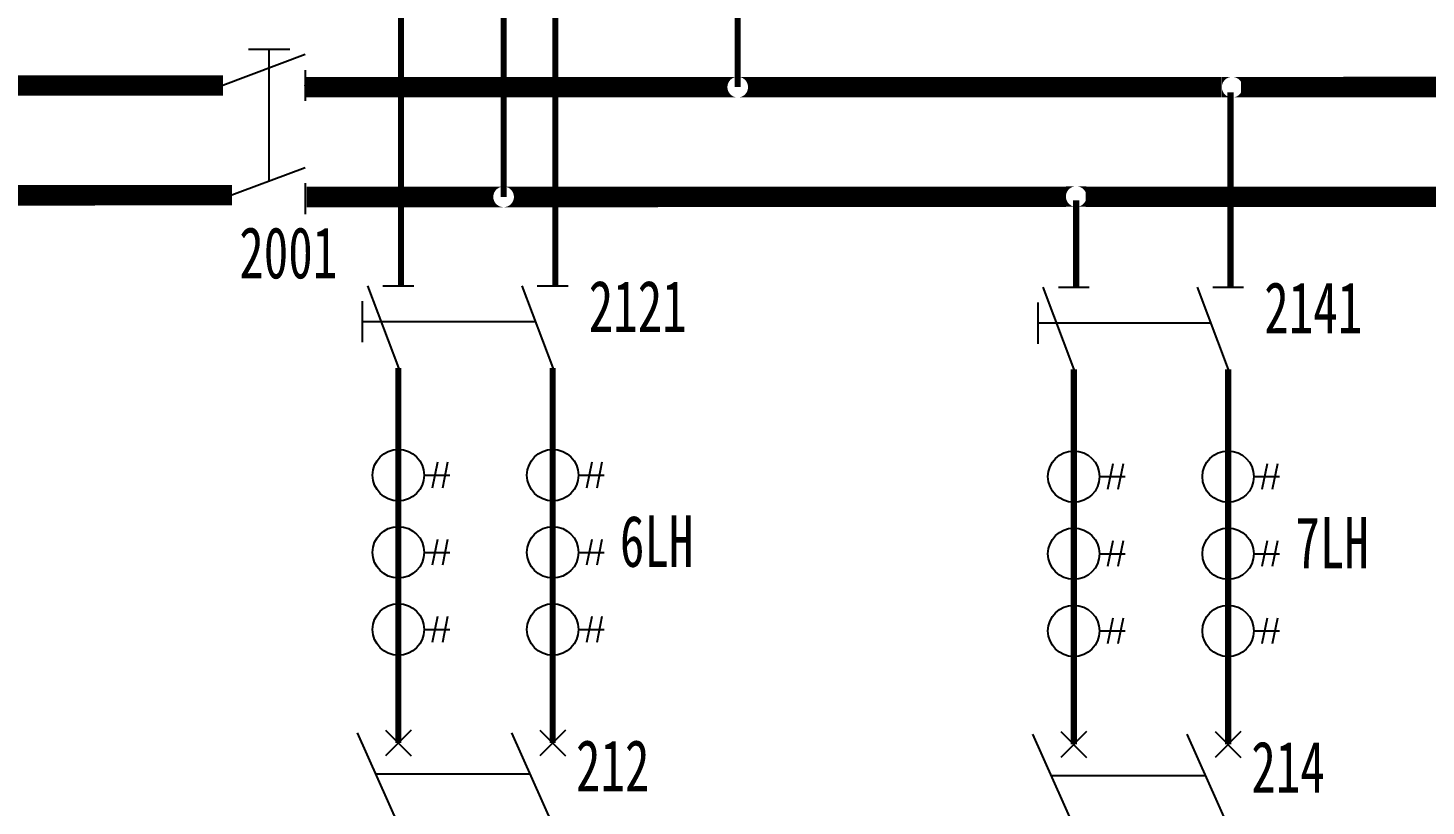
# Model space of a CAD drawing. Header units: millimetres. Extents: x 10667 to 23854, y -3427 to -2899.
# Drawn here: x 15367.5 to 15503.4, y -3233.3 to -3157.6 of the extents above; entities that cross this region are included whole.
import ezdxf

# ---------------------------------------------------------------- set-up
doc = ezdxf.new("R2010")
doc.units = ezdxf.units.MM
doc.header["$LTSCALE"] = 10
for name, color, linetype in [('BLOCK', 3, 'Continuous'), ('TEXT', 2, 'Continuous'), ('设    备', 3, 'Continuous'), ('设备编号', 2, 'Continuous'), ('连 接 线', 1, 'Continuous')]:
    doc.layers.add(name, color=color, linetype=linetype)
doc.styles.add('HZ', font='SimSun.ttf', dxfattribs={"width": 0.7})

# ---------------------------------------------------------------- blocks, each defined once
blk = doc.blocks.new('$LH')
at = {"color": 3}
for p, q in [((3.79, 1.25), (3.29, -1.25)), ((4.79, 1.25), (4.29, -1.25)), ((2.5, 0), (5, 0))]:
    blk.add_line(p, q, dxfattribs=at)
blk.add_circle((0, 0), 2.5, dxfattribs=at)

msp = doc.modelspace()

# ---------------------------------------------------------------- linework, layer by layer
at = {"color": 3}
msp.add_line((15390.96, -3172.52), (15390.96, -3161.52), dxfattribs=at)
at = {"layer": 'BLOCK'}
for p, q in [((15394.46, -3160.21), (15386.46, -3163.21)), ((15394.46, -3161.71), (15394.46, -3164.71)), ((15394.46, -3171.21), (15386.46, -3174.21)), ((15394.46, -3172.71), (15394.46, -3175.71))]:
    msp.add_line(p, q, dxfattribs=at)
msp.add_point((15394.46, -3163.21), dxfattribs=at)
at = {"layer": 'TEXT', "color": 3}
for p, q in [((15392.96, -3159.71), (15388.96, -3159.71)), ((15390.96, -3161.52), (15390.96, -3159.71)), ((15400.01, -3184.17), (15400.01, -3188.17)), ((15465.65, -3184.31), (15465.65, -3188.31)), ((15401.83, -3186.17), (15400.01, -3186.17)), ((15467.46, -3186.31), (15465.65, -3186.31))]:
    msp.add_line(p, q, dxfattribs=at)
at = {"layer": '设    备'}
for p, q in [((15400.51, -3182.67), (15403.51, -3190.67)), ((15402.01, -3182.67), (15405.01, -3182.67)), ((15415.51, -3182.67), (15418.51, -3190.67)), ((15417.01, -3182.67), (15420.01, -3182.67)), ((15466.15, -3182.81), (15469.15, -3190.81)), ((15467.65, -3182.81), (15470.65, -3182.81)), ((15481.15, -3182.81), (15484.15, -3190.81)), ((15482.65, -3182.81), (15485.65, -3182.81)), ((15399.51, -3226.13), (15403.51, -3235.13)), ((15404.76, -3225.88), (15402.26, -3228.38)), ((15402.26, -3225.88), (15404.76, -3228.38)), ((15414.51, -3226.13), (15418.51, -3235.13)), ((15417.26, -3225.88), (15419.76, -3228.38)), ((15419.76, -3225.88), (15417.26, -3228.38)), ((15465.14, -3226.27), (15469.14, -3235.27)), ((15470.39, -3226.02), (15467.89, -3228.52)), ((15467.89, -3226.02), (15470.39, -3228.52)), ((15480.14, -3226.27), (15484.14, -3235.27)), ((15482.89, -3226.02), (15485.39, -3228.52)), ((15485.39, -3226.02), (15482.89, -3228.52)), ((15401.29, -3230.13), (15416.29, -3230.13)), ((15466.92, -3230.27), (15481.92, -3230.27))]:
    msp.add_line(p, q, dxfattribs=at)
at = {"layer": '设    备', "color": 3}
for p, q in [((15416.83, -3186.17), (15401.83, -3186.17)), ((15482.46, -3186.31), (15467.46, -3186.31))]:
    msp.add_line(p, q, dxfattribs=at)
at = {"layer": '设    备', "const_width": 0.6}
for points in [[(15403.51, -3190.67), (15403.51, -3192.17)], [(15418.51, -3190.67), (15418.51, -3192.17)], [(15469.15, -3190.81), (15469.15, -3192.31)], [(15484.15, -3190.81), (15484.15, -3192.31)]]:
    msp.add_lwpolyline(points, dxfattribs=at)
at = {"layer": '设    备'}
for p in [(15403.51, -3182.67), (15418.51, -3182.67), (15469.15, -3182.81), (15484.15, -3182.81), (15403.51, -3190.67), (15418.51, -3190.67), (15469.15, -3190.81), (15484.15, -3190.81), (15403.51, -3227.13), (15418.51, -3227.13), (15469.14, -3227.27), (15484.14, -3227.27)]:
    msp.add_point(p, dxfattribs=at)
at = {"layer": '连 接 线'}
for points, const_width in [([(15413.74, -3129.5), (15413.74, -3174.04)], 0.6), ([(15436.49, -3129.5), (15436.49, -3163.37)], 0.6), ([(15418.77, -3141.73), (15418.77, -3182.81)], 0.6), ([(15403.77, -3152.83), (15403.77, -3182.81)], 0.6), ([(15386.47, -3163.21), (15362.57, -3163.21)], 2), ([(15417.77, -3163.37), (15394.42, -3163.37)], 2), ([(15435.49, -3163.37), (15417.32, -3163.37)], 2), ([(15459.55, -3163.37), (15437.49, -3163.37)], 2), ([(15483.53, -3163.37), (15459.55, -3163.37)], 2), ([(15540.47, -3163.36), (15485.39, -3163.37)], 2), ([(15484.38, -3163.86), (15484.38, -3182.81)], 0.6), ([(15387.36, -3173.87), (15362.57, -3173.88)], 2), ([(15405.32, -3174.04), (15394.6, -3174.04)], 2), ([(15412.75, -3174.04), (15404.76, -3174.04)], 2), ([(15468.4, -3174.03), (15414.74, -3174.04)], 2), ([(15539.66, -3174.03), (15470.29, -3174.03)], 2), ([(15469.38, -3174.36), (15469.38, -3182.81)], 0.6), ([(15403.51, -3192.17), (15403.51, -3227.12)], 0.6), ([(15418.51, -3192.17), (15418.51, -3227.12)], 0.6), ([(15469.15, -3192.31), (15469.15, -3227.26)], 0.6), ([(15484.15, -3192.31), (15484.15, -3227.26)], 0.6)]:
    msp.add_lwpolyline(points, dxfattribs=dict(at, const_width=const_width))
for points in [[(15435.49, -3162.37), (15436.58, -3162.37), (15435.49, -3162.39), (15436.66, -3162.39)], [(15435.49, -3162.37), (15436.49, -3162.37), (15435.49, -3162.37), (15436.58, -3162.37)], [(15435.49, -3162.37), (15436.4, -3162.37), (15435.49, -3162.37), (15436.49, -3162.37)], [(15435.49, -3162.39), (15436.32, -3162.39), (15435.49, -3162.37), (15436.4, -3162.37)], [(15435.49, -3162.4), (15436.23, -3162.4), (15435.49, -3162.39), (15436.32, -3162.39)], [(15435.49, -3162.43), (15436.15, -3162.43), (15435.49, -3162.4), (15436.23, -3162.4)], [(15435.49, -3162.46), (15436.07, -3162.46), (15435.49, -3162.43), (15436.15, -3162.43)], [(15435.49, -3162.5), (15435.99, -3162.5), (15435.49, -3162.46), (15436.07, -3162.46)], [(15435.49, -3162.55), (15435.92, -3162.55), (15435.49, -3162.5), (15435.99, -3162.5)], [(15435.49, -3162.6), (15435.85, -3162.6), (15435.49, -3162.55), (15435.92, -3162.55)], [(15435.49, -3162.66), (15435.78, -3162.66), (15435.49, -3162.6), (15435.85, -3162.6)], [(15435.49, -3162.73), (15435.72, -3162.73), (15435.49, -3162.66), (15435.78, -3162.66)], [(15435.49, -3162.8), (15435.67, -3162.8), (15435.49, -3162.73), (15435.72, -3162.73)], [(15436.58, -3162.37), (15437.49, -3162.37), (15436.49, -3162.37), (15437.49, -3162.37)], [(15436.66, -3162.39), (15437.49, -3162.39), (15436.58, -3162.37), (15437.49, -3162.37)], [(15436.75, -3162.4), (15437.49, -3162.4), (15436.66, -3162.39), (15437.49, -3162.39)], [(15436.83, -3162.43), (15437.49, -3162.43), (15436.75, -3162.4), (15437.49, -3162.4)], [(15436.91, -3162.46), (15437.49, -3162.46), (15436.83, -3162.43), (15437.49, -3162.43)], [(15436.99, -3162.5), (15437.49, -3162.5), (15436.91, -3162.46), (15437.49, -3162.46)], [(15437.06, -3162.55), (15437.49, -3162.55), (15436.99, -3162.5), (15437.49, -3162.5)], [(15437.13, -3162.6), (15437.49, -3162.6), (15437.06, -3162.55), (15437.49, -3162.55)], [(15437.2, -3162.66), (15437.49, -3162.66), (15437.13, -3162.6), (15437.49, -3162.6)], [(15437.26, -3162.73), (15437.49, -3162.73), (15437.2, -3162.66), (15437.49, -3162.66)], [(15437.31, -3162.8), (15437.49, -3162.8), (15437.26, -3162.73), (15437.49, -3162.73)], [(15483.54, -3162.37), (15484.54, -3162.37), (15483.54, -3162.38), (15484.63, -3162.38)], [(15483.54, -3162.38), (15484.45, -3162.38), (15483.54, -3162.37), (15484.54, -3162.37)], [(15483.54, -3162.38), (15484.63, -3162.38), (15483.54, -3162.39), (15484.71, -3162.39)], [(15483.54, -3162.39), (15484.36, -3162.39), (15483.54, -3162.38), (15484.45, -3162.38)], [(15483.54, -3162.41), (15484.28, -3162.41), (15483.54, -3162.39), (15484.36, -3162.39)], [(15483.54, -3162.43), (15484.2, -3162.43), (15483.54, -3162.41), (15484.28, -3162.41)], [(15483.54, -3162.47), (15484.12, -3162.47), (15483.54, -3162.43), (15484.2, -3162.43)], [(15483.54, -3162.51), (15484.04, -3162.51), (15483.54, -3162.47), (15484.12, -3162.47)], [(15483.54, -3162.55), (15483.96, -3162.55), (15483.54, -3162.51), (15484.04, -3162.51)], [(15483.54, -3162.61), (15483.9, -3162.61), (15483.54, -3162.55), (15483.96, -3162.55)], [(15483.54, -3162.67), (15483.83, -3162.67), (15483.54, -3162.61), (15483.9, -3162.61)], [(15483.54, -3162.73), (15483.77, -3162.73), (15483.54, -3162.67), (15483.83, -3162.67)], [(15483.54, -3162.8), (15483.72, -3162.8), (15483.54, -3162.73), (15483.77, -3162.73)], [(15484.63, -3162.38), (15485.54, -3162.38), (15484.54, -3162.37), (15485.54, -3162.37)], [(15484.71, -3162.39), (15485.54, -3162.39), (15484.63, -3162.38), (15485.54, -3162.38)], [(15484.8, -3162.41), (15485.54, -3162.41), (15484.71, -3162.39), (15485.54, -3162.39)], [(15484.88, -3162.43), (15485.54, -3162.43), (15484.8, -3162.41), (15485.54, -3162.41)], [(15484.96, -3162.47), (15485.54, -3162.47), (15484.88, -3162.43), (15485.54, -3162.43)], [(15485.04, -3162.51), (15485.54, -3162.51), (15484.96, -3162.47), (15485.54, -3162.47)], [(15485.11, -3162.55), (15485.54, -3162.55), (15485.04, -3162.51), (15485.54, -3162.51)], [(15485.18, -3162.61), (15485.54, -3162.61), (15485.11, -3162.55), (15485.54, -3162.55)], [(15485.25, -3162.67), (15485.54, -3162.67), (15485.18, -3162.61), (15485.54, -3162.61)], [(15485.3, -3162.73), (15485.54, -3162.73), (15485.25, -3162.67), (15485.54, -3162.67)], [(15485.36, -3162.8), (15485.54, -3162.8), (15485.3, -3162.73), (15485.54, -3162.73)], [(15398.77, -3164.04), (15399.77, -3164.04), (15398.85, -3164.04), (15399.77, -3164.04)], [(15398.85, -3164.04), (15399.77, -3164.04), (15398.94, -3164.02), (15399.77, -3164.02)], [(15398.94, -3164.02), (15399.77, -3164.02), (15399.03, -3164.01), (15399.77, -3164.01)], [(15399.03, -3164.01), (15399.77, -3164.01), (15399.11, -3163.98), (15399.77, -3163.98)], [(15399.11, -3163.98), (15399.77, -3163.98), (15399.19, -3163.95), (15399.77, -3163.95)], [(15435.49, -3162.87), (15435.62, -3162.87), (15435.49, -3162.8), (15435.67, -3162.8)], [(15435.49, -3162.95), (15435.58, -3162.95), (15435.49, -3162.87), (15435.62, -3162.87)], [(15435.49, -3163.03), (15435.55, -3163.03), (15435.49, -3162.95), (15435.58, -3162.95)], [(15435.49, -3163.11), (15435.52, -3163.11), (15435.49, -3163.03), (15435.55, -3163.03)], [(15435.49, -3163.2), (15435.51, -3163.2), (15435.49, -3163.11), (15435.52, -3163.11)], [(15435.49, -3163.28), (15435.49, -3163.28), (15435.49, -3163.2), (15435.51, -3163.2)], [(15435.49, -3163.46), (15435.49, -3163.46), (15435.49, -3163.54), (15435.51, -3163.54)], [(15435.49, -3163.54), (15435.51, -3163.54), (15435.49, -3163.63), (15435.52, -3163.63)], [(15435.49, -3163.63), (15435.52, -3163.63), (15435.49, -3163.71), (15435.55, -3163.71)], [(15435.49, -3163.71), (15435.55, -3163.71), (15435.49, -3163.79), (15435.58, -3163.79)], [(15435.49, -3163.79), (15435.58, -3163.79), (15435.49, -3163.87), (15435.62, -3163.87)], [(15435.49, -3163.87), (15435.62, -3163.87), (15435.49, -3163.94), (15435.67, -3163.94)], [(15435.49, -3163.94), (15435.67, -3163.94), (15435.49, -3164.01), (15435.72, -3164.01)], [(15435.49, -3164.01), (15435.72, -3164.01), (15435.49, -3164.08), (15435.78, -3164.08)], [(15435.49, -3164.08), (15435.78, -3164.08), (15435.49, -3164.14), (15435.85, -3164.14)], [(15435.49, -3164.14), (15435.85, -3164.14), (15435.49, -3164.19), (15435.92, -3164.19)], [(15437.06, -3164.19), (15437.49, -3164.19), (15437.13, -3164.14), (15437.49, -3164.14)], [(15437.13, -3164.14), (15437.49, -3164.14), (15437.2, -3164.08), (15437.49, -3164.08)], [(15437.2, -3164.08), (15437.49, -3164.08), (15437.26, -3164.01), (15437.49, -3164.01)], [(15437.26, -3164.01), (15437.49, -3164.01), (15437.31, -3163.94), (15437.49, -3163.94)], [(15437.36, -3162.87), (15437.49, -3162.87), (15437.31, -3162.8), (15437.49, -3162.8)], [(15437.31, -3163.94), (15437.49, -3163.94), (15437.36, -3163.87), (15437.49, -3163.87)], [(15437.4, -3162.95), (15437.49, -3162.95), (15437.36, -3162.87), (15437.49, -3162.87)], [(15437.36, -3163.87), (15437.49, -3163.87), (15437.4, -3163.79), (15437.49, -3163.79)], [(15437.43, -3163.03), (15437.49, -3163.03), (15437.4, -3162.95), (15437.49, -3162.95)], [(15437.4, -3163.79), (15437.49, -3163.79), (15437.43, -3163.71), (15437.49, -3163.71)], [(15437.46, -3163.11), (15437.49, -3163.11), (15437.43, -3163.03), (15437.49, -3163.03)], [(15437.43, -3163.71), (15437.49, -3163.71), (15437.46, -3163.63), (15437.49, -3163.63)], [(15437.47, -3163.2), (15437.49, -3163.2), (15437.46, -3163.11), (15437.49, -3163.11)], [(15437.46, -3163.63), (15437.49, -3163.63), (15437.47, -3163.54), (15437.49, -3163.54)], [(15437.49, -3163.28), (15437.49, -3163.28), (15437.47, -3163.2), (15437.49, -3163.2)], [(15437.49, -3163.46), (15437.49, -3163.46), (15437.49, -3163.37)], [(15483.54, -3162.87), (15483.67, -3162.87), (15483.54, -3162.8), (15483.72, -3162.8)], [(15483.54, -3162.95), (15483.63, -3162.95), (15483.54, -3162.87), (15483.67, -3162.87)], [(15483.54, -3163.03), (15483.6, -3163.03), (15483.54, -3162.95), (15483.63, -3162.95)], [(15483.54, -3163.11), (15483.57, -3163.11), (15483.54, -3163.03), (15483.6, -3163.03)], [(15483.54, -3163.2), (15483.55, -3163.2), (15483.54, -3163.11), (15483.57, -3163.11)], [(15483.54, -3163.29), (15483.54, -3163.29), (15483.54, -3163.2), (15483.55, -3163.2)], [(15483.54, -3163.46), (15483.54, -3163.46), (15483.54, -3163.55), (15483.55, -3163.55)], [(15483.54, -3163.55), (15483.55, -3163.55), (15483.54, -3163.63), (15483.57, -3163.63)], [(15483.54, -3163.63), (15483.57, -3163.63), (15483.54, -3163.71), (15483.6, -3163.71)], [(15483.54, -3163.71), (15483.6, -3163.71), (15483.54, -3163.79), (15483.63, -3163.79)], [(15483.54, -3163.79), (15483.63, -3163.79), (15483.54, -3163.87), (15483.67, -3163.87)], [(15483.54, -3163.87), (15483.67, -3163.87), (15483.54, -3163.95), (15483.72, -3163.95)], [(15483.54, -3163.95), (15483.72, -3163.95), (15483.54, -3164.01), (15483.77, -3164.01)], [(15483.54, -3164.01), (15483.77, -3164.01), (15483.54, -3164.08), (15483.83, -3164.08)], [(15483.54, -3164.08), (15483.83, -3164.08), (15483.54, -3164.14), (15483.9, -3164.14)], [(15483.54, -3164.14), (15483.9, -3164.14), (15483.54, -3164.19), (15483.96, -3164.19)], [(15485.11, -3164.19), (15485.54, -3164.19), (15485.18, -3164.14), (15485.54, -3164.14)], [(15485.18, -3164.14), (15485.54, -3164.14), (15485.25, -3164.08), (15485.54, -3164.08)], [(15485.25, -3164.08), (15485.54, -3164.08), (15485.3, -3164.01), (15485.54, -3164.01)], [(15485.3, -3164.01), (15485.54, -3164.01), (15485.36, -3163.95), (15485.54, -3163.95)], [(15485.4, -3162.87), (15485.54, -3162.87), (15485.36, -3162.8), (15485.54, -3162.8)], [(15485.36, -3163.95), (15485.54, -3163.95), (15485.4, -3163.87), (15485.54, -3163.87)], [(15485.44, -3162.95), (15485.54, -3162.95), (15485.4, -3162.87), (15485.54, -3162.87)], [(15485.4, -3163.87), (15485.54, -3163.87), (15485.44, -3163.79), (15485.54, -3163.79)], [(15485.48, -3163.03), (15485.54, -3163.03), (15485.44, -3162.95), (15485.54, -3162.95)], [(15485.44, -3163.79), (15485.54, -3163.79), (15485.48, -3163.71), (15485.54, -3163.71)], [(15485.5, -3163.11), (15485.54, -3163.11), (15485.48, -3163.03), (15485.54, -3163.03)], [(15485.48, -3163.71), (15485.54, -3163.71), (15485.5, -3163.63), (15485.54, -3163.63)], [(15485.52, -3163.2), (15485.54, -3163.2), (15485.5, -3163.11), (15485.54, -3163.11)], [(15485.5, -3163.63), (15485.54, -3163.63), (15485.52, -3163.55), (15485.54, -3163.55)], [(15485.53, -3163.29), (15485.54, -3163.29), (15485.52, -3163.2), (15485.54, -3163.2)], [(15485.52, -3163.55), (15485.54, -3163.55), (15485.53, -3163.46), (15485.54, -3163.46)], [(15485.54, -3163.37), (15485.54, -3163.37), (15485.53, -3163.29), (15485.54, -3163.29)], [(15485.53, -3163.46), (15485.54, -3163.46), (15485.54, -3163.37)], [(15435.49, -3164.19), (15435.92, -3164.19), (15435.49, -3164.24), (15435.99, -3164.24)], [(15435.49, -3164.24), (15435.99, -3164.24), (15435.49, -3164.28), (15436.07, -3164.28)], [(15435.49, -3164.28), (15436.07, -3164.28), (15435.49, -3164.31), (15436.15, -3164.31)], [(15435.49, -3164.31), (15436.15, -3164.31), (15435.49, -3164.34), (15436.23, -3164.34)], [(15435.49, -3164.34), (15436.23, -3164.34), (15435.49, -3164.35), (15436.32, -3164.35)], [(15435.49, -3164.35), (15436.32, -3164.35), (15435.49, -3164.37), (15436.4, -3164.37)], [(15435.49, -3164.37), (15436.4, -3164.37), (15435.49, -3164.37), (15436.49, -3164.37)], [(15436.49, -3164.37), (15437.49, -3164.37), (15436.58, -3164.37), (15437.49, -3164.37)], [(15436.58, -3164.37), (15437.49, -3164.37), (15436.66, -3164.35), (15437.49, -3164.35)], [(15436.66, -3164.35), (15437.49, -3164.35), (15436.75, -3164.34), (15437.49, -3164.34)], [(15436.75, -3164.34), (15437.49, -3164.34), (15436.83, -3164.31), (15437.49, -3164.31)], [(15436.83, -3164.31), (15437.49, -3164.31), (15436.91, -3164.28), (15437.49, -3164.28)], [(15436.91, -3164.28), (15437.49, -3164.28), (15436.99, -3164.24), (15437.49, -3164.24)], [(15436.99, -3164.24), (15437.49, -3164.24), (15437.06, -3164.19), (15437.49, -3164.19)], [(15483.54, -3164.19), (15483.96, -3164.19), (15483.54, -3164.24), (15484.04, -3164.24)], [(15483.54, -3164.24), (15484.04, -3164.24), (15483.54, -3164.28), (15484.12, -3164.28)], [(15483.54, -3164.28), (15484.12, -3164.28), (15483.54, -3164.31), (15484.2, -3164.31)], [(15483.54, -3164.31), (15484.2, -3164.31), (15483.54, -3164.34), (15484.28, -3164.34)], [(15483.54, -3164.34), (15484.28, -3164.34), (15483.54, -3164.36), (15484.36, -3164.36)], [(15483.54, -3164.36), (15484.36, -3164.36), (15483.54, -3164.37), (15484.45, -3164.37)], [(15483.54, -3164.37), (15484.45, -3164.37), (15483.54, -3164.37), (15484.54, -3164.37)], [(15484.54, -3164.37), (15485.54, -3164.37), (15484.63, -3164.37), (15485.54, -3164.37)], [(15484.63, -3164.37), (15485.54, -3164.37), (15484.71, -3164.36), (15485.54, -3164.36)], [(15484.71, -3164.36), (15485.54, -3164.36), (15484.8, -3164.34), (15485.54, -3164.34)], [(15484.8, -3164.34), (15485.54, -3164.34), (15484.88, -3164.31), (15485.54, -3164.31)], [(15484.88, -3164.31), (15485.54, -3164.31), (15484.96, -3164.28), (15485.54, -3164.28)], [(15484.96, -3164.28), (15485.54, -3164.28), (15485.04, -3164.24), (15485.54, -3164.24)], [(15485.04, -3164.24), (15485.54, -3164.24), (15485.11, -3164.19), (15485.54, -3164.19)], [(15412.74, -3173.04), (15413.83, -3173.04), (15412.74, -3173.05), (15413.91, -3173.05)], [(15412.74, -3173.04), (15413.74, -3173.04), (15412.74, -3173.04), (15413.83, -3173.04)], [(15412.74, -3173.04), (15413.65, -3173.04), (15412.74, -3173.04), (15413.74, -3173.04)], [(15412.74, -3173.05), (15413.57, -3173.05), (15412.74, -3173.04), (15413.65, -3173.04)], [(15412.74, -3173.07), (15413.48, -3173.07), (15412.74, -3173.05), (15413.57, -3173.05)], [(15412.74, -3173.1), (15413.4, -3173.1), (15412.74, -3173.07), (15413.48, -3173.07)], [(15412.74, -3173.13), (15413.32, -3173.13), (15412.74, -3173.1), (15413.4, -3173.1)], [(15412.74, -3173.17), (15413.24, -3173.17), (15412.74, -3173.13), (15413.32, -3173.13)], [(15412.74, -3173.22), (15413.17, -3173.22), (15412.74, -3173.17), (15413.24, -3173.17)], [(15412.74, -3173.27), (15413.1, -3173.27), (15412.74, -3173.22), (15413.17, -3173.22)], [(15412.74, -3173.33), (15413.03, -3173.33), (15412.74, -3173.27), (15413.1, -3173.27)], [(15412.74, -3173.4), (15412.97, -3173.4), (15412.74, -3173.33), (15413.03, -3173.33)], [(15412.74, -3173.47), (15412.92, -3173.47), (15412.74, -3173.4), (15412.97, -3173.4)], [(15412.74, -3173.54), (15412.87, -3173.54), (15412.74, -3173.47), (15412.92, -3173.47)], [(15412.74, -3173.62), (15412.83, -3173.62), (15412.74, -3173.54), (15412.87, -3173.54)], [(15412.74, -3173.7), (15412.8, -3173.7), (15412.74, -3173.62), (15412.83, -3173.62)], [(15413.83, -3173.04), (15414.74, -3173.04), (15413.74, -3173.04), (15414.74, -3173.04)], [(15413.91, -3173.05), (15414.74, -3173.05), (15413.83, -3173.04), (15414.74, -3173.04)], [(15414, -3173.07), (15414.74, -3173.07), (15413.91, -3173.05), (15414.74, -3173.05)], [(15414.08, -3173.1), (15414.74, -3173.1), (15414, -3173.07), (15414.74, -3173.07)], [(15414.16, -3173.13), (15414.74, -3173.13), (15414.08, -3173.1), (15414.74, -3173.1)], [(15414.24, -3173.17), (15414.74, -3173.17), (15414.16, -3173.13), (15414.74, -3173.13)], [(15414.31, -3173.22), (15414.74, -3173.22), (15414.24, -3173.17), (15414.74, -3173.17)], [(15414.38, -3173.27), (15414.74, -3173.27), (15414.31, -3173.22), (15414.74, -3173.22)], [(15414.45, -3173.33), (15414.74, -3173.33), (15414.38, -3173.27), (15414.74, -3173.27)], [(15414.5, -3173.4), (15414.74, -3173.4), (15414.45, -3173.33), (15414.74, -3173.33)], [(15414.56, -3173.47), (15414.74, -3173.47), (15414.5, -3173.4), (15414.74, -3173.4)], [(15414.6, -3173.54), (15414.74, -3173.54), (15414.56, -3173.47), (15414.74, -3173.47)], [(15414.65, -3173.62), (15414.74, -3173.62), (15414.6, -3173.54), (15414.74, -3173.54)], [(15414.68, -3173.7), (15414.74, -3173.7), (15414.65, -3173.62), (15414.74, -3173.62)], [(15468.38, -3173), (15469.38, -3173), (15468.38, -3173.01), (15469.47, -3173.01)], [(15468.38, -3173.01), (15469.3, -3173.01), (15468.38, -3173), (15469.38, -3173)], [(15468.38, -3173.01), (15469.47, -3173.01), (15468.38, -3173.02), (15469.56, -3173.02)], [(15468.38, -3173.02), (15469.21, -3173.02), (15468.38, -3173.01), (15469.3, -3173.01)], [(15468.38, -3173.04), (15469.12, -3173.04), (15468.38, -3173.02), (15469.21, -3173.02)], [(15468.38, -3173.06), (15469.04, -3173.06), (15468.38, -3173.04), (15469.12, -3173.04)], [(15468.38, -3173.1), (15468.96, -3173.1), (15468.38, -3173.06), (15469.04, -3173.06)], [(15468.38, -3173.14), (15468.88, -3173.14), (15468.38, -3173.1), (15468.96, -3173.1)], [(15468.38, -3173.18), (15468.81, -3173.18), (15468.38, -3173.14), (15468.88, -3173.14)], [(15468.38, -3173.24), (15468.74, -3173.24), (15468.38, -3173.18), (15468.81, -3173.18)], [(15468.38, -3173.3), (15468.68, -3173.3), (15468.38, -3173.24), (15468.74, -3173.24)], [(15468.38, -3173.36), (15468.62, -3173.36), (15468.38, -3173.3), (15468.68, -3173.3)], [(15468.38, -3173.43), (15468.56, -3173.43), (15468.38, -3173.36), (15468.62, -3173.36)], [(15468.38, -3173.5), (15468.52, -3173.5), (15468.38, -3173.43), (15468.56, -3173.43)], [(15468.38, -3173.58), (15468.48, -3173.58), (15468.38, -3173.5), (15468.52, -3173.5)], [(15468.38, -3173.66), (15468.44, -3173.66), (15468.38, -3173.58), (15468.48, -3173.58)], [(15469.47, -3173.01), (15470.38, -3173.01), (15469.38, -3173), (15470.38, -3173)], [(15469.56, -3173.02), (15470.38, -3173.02), (15469.47, -3173.01), (15470.38, -3173.01)], [(15469.64, -3173.04), (15470.38, -3173.04), (15469.56, -3173.02), (15470.38, -3173.02)], [(15469.73, -3173.06), (15470.38, -3173.06), (15469.64, -3173.04), (15470.38, -3173.04)], [(15469.81, -3173.1), (15470.38, -3173.1), (15469.73, -3173.06), (15470.38, -3173.06)], [(15469.88, -3173.14), (15470.38, -3173.14), (15469.81, -3173.1), (15470.38, -3173.1)], [(15469.96, -3173.18), (15470.38, -3173.18), (15469.88, -3173.14), (15470.38, -3173.14)], [(15470.03, -3173.24), (15470.38, -3173.24), (15469.96, -3173.18), (15470.38, -3173.18)], [(15470.09, -3173.3), (15470.38, -3173.3), (15470.03, -3173.24), (15470.38, -3173.24)], [(15470.15, -3173.36), (15470.38, -3173.36), (15470.09, -3173.3), (15470.38, -3173.3)], [(15470.2, -3173.43), (15470.38, -3173.43), (15470.15, -3173.36), (15470.38, -3173.36)], [(15470.25, -3173.5), (15470.38, -3173.5), (15470.2, -3173.43), (15470.38, -3173.43)], [(15470.29, -3173.58), (15470.38, -3173.58), (15470.25, -3173.5), (15470.38, -3173.5)], [(15470.32, -3173.66), (15470.38, -3173.66), (15470.29, -3173.58), (15470.38, -3173.58)], [(15412.74, -3173.78), (15412.77, -3173.78), (15412.74, -3173.7), (15412.8, -3173.7)], [(15412.74, -3173.87), (15412.75, -3173.87), (15412.74, -3173.78), (15412.77, -3173.78)], [(15412.74, -3173.95), (15412.74, -3173.95), (15412.74, -3173.87), (15412.75, -3173.87)], [(15412.74, -3174.13), (15412.74, -3174.13), (15412.74, -3174.21), (15412.75, -3174.21)], [(15412.74, -3174.21), (15412.75, -3174.21), (15412.74, -3174.3), (15412.77, -3174.3)], [(15412.74, -3174.3), (15412.77, -3174.3), (15412.74, -3174.38), (15412.8, -3174.38)], [(15412.74, -3174.38), (15412.8, -3174.38), (15412.74, -3174.46), (15412.83, -3174.46)], [(15412.74, -3174.46), (15412.83, -3174.46), (15412.74, -3174.54), (15412.87, -3174.54)], [(15412.74, -3174.54), (15412.87, -3174.54), (15412.74, -3174.61), (15412.92, -3174.61)], [(15412.74, -3174.61), (15412.92, -3174.61), (15412.74, -3174.68), (15412.97, -3174.68)], [(15412.74, -3174.68), (15412.97, -3174.68), (15412.74, -3174.75), (15413.03, -3174.75)], [(15412.74, -3174.75), (15413.03, -3174.75), (15412.74, -3174.8), (15413.1, -3174.8)], [(15412.74, -3174.8), (15413.1, -3174.8), (15412.74, -3174.86), (15413.17, -3174.86)], [(15412.74, -3174.86), (15413.17, -3174.86), (15412.74, -3174.9), (15413.24, -3174.9)], [(15412.74, -3174.9), (15413.24, -3174.9), (15412.74, -3174.95), (15413.32, -3174.95)], [(15412.74, -3174.95), (15413.32, -3174.95), (15412.74, -3174.98), (15413.4, -3174.98)], [(15412.74, -3174.98), (15413.4, -3174.98), (15412.74, -3175), (15413.48, -3175)], [(15412.74, -3175), (15413.48, -3175), (15412.74, -3175.02), (15413.57, -3175.02)], [(15413.91, -3175.02), (15414.74, -3175.02), (15414, -3175), (15414.74, -3175)], [(15414, -3175), (15414.74, -3175), (15414.08, -3174.98), (15414.74, -3174.98)], [(15414.08, -3174.98), (15414.74, -3174.98), (15414.16, -3174.95), (15414.74, -3174.95)], [(15414.16, -3174.95), (15414.74, -3174.95), (15414.24, -3174.9), (15414.74, -3174.9)], [(15414.24, -3174.9), (15414.74, -3174.9), (15414.31, -3174.86), (15414.74, -3174.86)], [(15414.31, -3174.86), (15414.74, -3174.86), (15414.38, -3174.8), (15414.74, -3174.8)], [(15414.38, -3174.8), (15414.74, -3174.8), (15414.45, -3174.75), (15414.74, -3174.75)], [(15414.45, -3174.75), (15414.74, -3174.75), (15414.5, -3174.68), (15414.74, -3174.68)], [(15414.5, -3174.68), (15414.74, -3174.68), (15414.56, -3174.61), (15414.74, -3174.61)], [(15414.56, -3174.61), (15414.74, -3174.61), (15414.6, -3174.54), (15414.74, -3174.54)], [(15414.6, -3174.54), (15414.74, -3174.54), (15414.65, -3174.46), (15414.74, -3174.46)], [(15414.65, -3174.46), (15414.74, -3174.46), (15414.68, -3174.38), (15414.74, -3174.38)], [(15414.7, -3173.78), (15414.74, -3173.78), (15414.68, -3173.7), (15414.74, -3173.7)], [(15414.68, -3174.38), (15414.74, -3174.38), (15414.7, -3174.3), (15414.74, -3174.3)], [(15414.72, -3173.87), (15414.74, -3173.87), (15414.7, -3173.78), (15414.74, -3173.78)], [(15414.7, -3174.3), (15414.74, -3174.3), (15414.72, -3174.21), (15414.74, -3174.21)], [(15414.74, -3173.95), (15414.74, -3173.95), (15414.72, -3173.87), (15414.74, -3173.87)], [(15414.72, -3174.21), (15414.74, -3174.21), (15414.76, -3174.12), (15414.74, -3174.13)], [(15414.74, -3174.13), (15414.74, -3174.13), (15414.74, -3174.04)], [(15468.38, -3173.74), (15468.42, -3173.74), (15468.38, -3173.66), (15468.44, -3173.66)], [(15468.38, -3173.83), (15468.4, -3173.83), (15468.38, -3173.74), (15468.42, -3173.74)], [(15468.38, -3173.92), (15468.39, -3173.92), (15468.38, -3173.83), (15468.4, -3173.83)], [(15468.38, -3174), (15468.38, -3174), (15468.38, -3173.92), (15468.39, -3173.92)], [(15468.38, -3174), (15468.38, -3174), (15468.38, -3174.09), (15468.39, -3174.09)], [(15468.38, -3174.09), (15468.39, -3174.09), (15468.38, -3174.18), (15468.4, -3174.18)], [(15468.38, -3174.18), (15468.4, -3174.18), (15468.38, -3174.26), (15468.42, -3174.26)], [(15468.38, -3174.26), (15468.42, -3174.26), (15468.38, -3174.35), (15468.44, -3174.35)], [(15468.38, -3174.35), (15468.44, -3174.35), (15468.38, -3174.43), (15468.48, -3174.43)], [(15468.38, -3174.43), (15468.48, -3174.43), (15468.38, -3174.5), (15468.52, -3174.5)], [(15468.38, -3174.5), (15468.52, -3174.5), (15468.38, -3174.58), (15468.56, -3174.58)], [(15468.38, -3174.58), (15468.56, -3174.58), (15468.38, -3174.65), (15468.62, -3174.65)], [(15468.38, -3174.65), (15468.62, -3174.65), (15468.38, -3174.71), (15468.68, -3174.71)], [(15468.38, -3174.71), (15468.68, -3174.71), (15468.38, -3174.77), (15468.74, -3174.77)], [(15468.38, -3174.77), (15468.74, -3174.77), (15468.38, -3174.82), (15468.81, -3174.82)], [(15468.38, -3174.82), (15468.81, -3174.82), (15468.38, -3174.87), (15468.88, -3174.87)], [(15468.38, -3174.87), (15468.88, -3174.87), (15468.38, -3174.91), (15468.96, -3174.91)], [(15468.38, -3174.91), (15468.96, -3174.91), (15468.38, -3174.94), (15469.04, -3174.94)], [(15468.38, -3174.94), (15469.04, -3174.94), (15468.38, -3174.97), (15469.12, -3174.97)], [(15468.38, -3174.97), (15469.12, -3174.97), (15468.38, -3174.99), (15469.21, -3174.99)], [(15468.38, -3174.99), (15469.21, -3174.99), (15468.38, -3175), (15469.3, -3175)], [(15468.38, -3175), (15469.3, -3175), (15468.38, -3175), (15469.38, -3175)], [(15469.38, -3175), (15470.38, -3175), (15469.47, -3175), (15470.38, -3175)], [(15469.47, -3175), (15470.38, -3175), (15469.56, -3174.99), (15470.38, -3174.99)], [(15469.56, -3174.99), (15470.38, -3174.99), (15469.64, -3174.97), (15470.38, -3174.97)], [(15469.64, -3174.97), (15470.38, -3174.97), (15469.73, -3174.94), (15470.38, -3174.94)], [(15469.73, -3174.94), (15470.38, -3174.94), (15469.81, -3174.91), (15470.38, -3174.91)], [(15469.81, -3174.91), (15470.38, -3174.91), (15469.88, -3174.87), (15470.38, -3174.87)], [(15469.88, -3174.87), (15470.38, -3174.87), (15469.96, -3174.82), (15470.38, -3174.82)], [(15469.96, -3174.82), (15470.38, -3174.82), (15470.03, -3174.77), (15470.38, -3174.77)], [(15470.03, -3174.77), (15470.38, -3174.77), (15470.09, -3174.71), (15470.38, -3174.71)], [(15470.09, -3174.71), (15470.38, -3174.71), (15470.15, -3174.65), (15470.38, -3174.65)], [(15470.15, -3174.65), (15470.38, -3174.65), (15470.2, -3174.58), (15470.38, -3174.58)], [(15470.2, -3174.58), (15470.38, -3174.58), (15470.25, -3174.5), (15470.38, -3174.5)], [(15470.25, -3174.5), (15470.38, -3174.5), (15470.29, -3174.43), (15470.38, -3174.43)], [(15470.29, -3174.43), (15470.38, -3174.43), (15470.32, -3174.35), (15470.38, -3174.35)], [(15470.35, -3173.74), (15470.38, -3173.74), (15470.32, -3173.66), (15470.38, -3173.66)], [(15470.32, -3174.35), (15470.38, -3174.35), (15470.35, -3174.26), (15470.38, -3174.26)], [(15470.37, -3173.83), (15470.38, -3173.83), (15470.35, -3173.74), (15470.38, -3173.74)], [(15470.35, -3174.26), (15470.38, -3174.26), (15470.37, -3174.18), (15470.38, -3174.18)], [(15470.38, -3173.92), (15470.38, -3173.92), (15470.37, -3173.83), (15470.38, -3173.83)], [(15470.38, -3174.09), (15470.38, -3174.09), (15470.38, -3174)], [(15412.74, -3175.02), (15413.57, -3175.02), (15412.74, -3175.04), (15413.65, -3175.04)], [(15412.74, -3175.04), (15413.65, -3175.04), (15412.74, -3175.04), (15413.74, -3175.04)], [(15413.74, -3175.04), (15414.74, -3175.04), (15413.83, -3175.04), (15414.74, -3175.04)], [(15413.83, -3175.04), (15414.74, -3175.04), (15413.91, -3175.02), (15414.74, -3175.02)]]:
    msp.add_solid(points, dxfattribs=at)

# ---------------------------------------------------------------- block references
at = {"layer": 'BLOCK'}
for p in [(15403.51, -3201.09), (15418.51, -3201.09), (15469.14, -3201.23), (15484.14, -3201.23), (15403.51, -3208.59), (15418.51, -3208.59), (15469.14, -3208.73), (15484.14, -3208.73), (15403.51, -3216.09), (15418.51, -3216.09), (15469.14, -3216.23), (15484.14, -3216.23)]:
    msp.add_blockref('$LH', p, dxfattribs=at)

# ---------------------------------------------------------------- texts
at = {"layer": '设备编号', "color": 6, "style": 'HZ', "width": 0.7}
for s, p in [('2001', (15388.05, -3181.96)), ('2121', (15422.01, -3187.17)), ('2141', (15487.65, -3187.31)), ('6LH', (15425.04, -3210)), ('7LH', (15490.67, -3210.14)), ('212', (15420.77, -3231.82)), ('214', (15486.4, -3231.96))]:
    msp.add_text(s, height=5, dxfattribs=at).set_placement(p)

doc.saveas('drawing.dxf')
